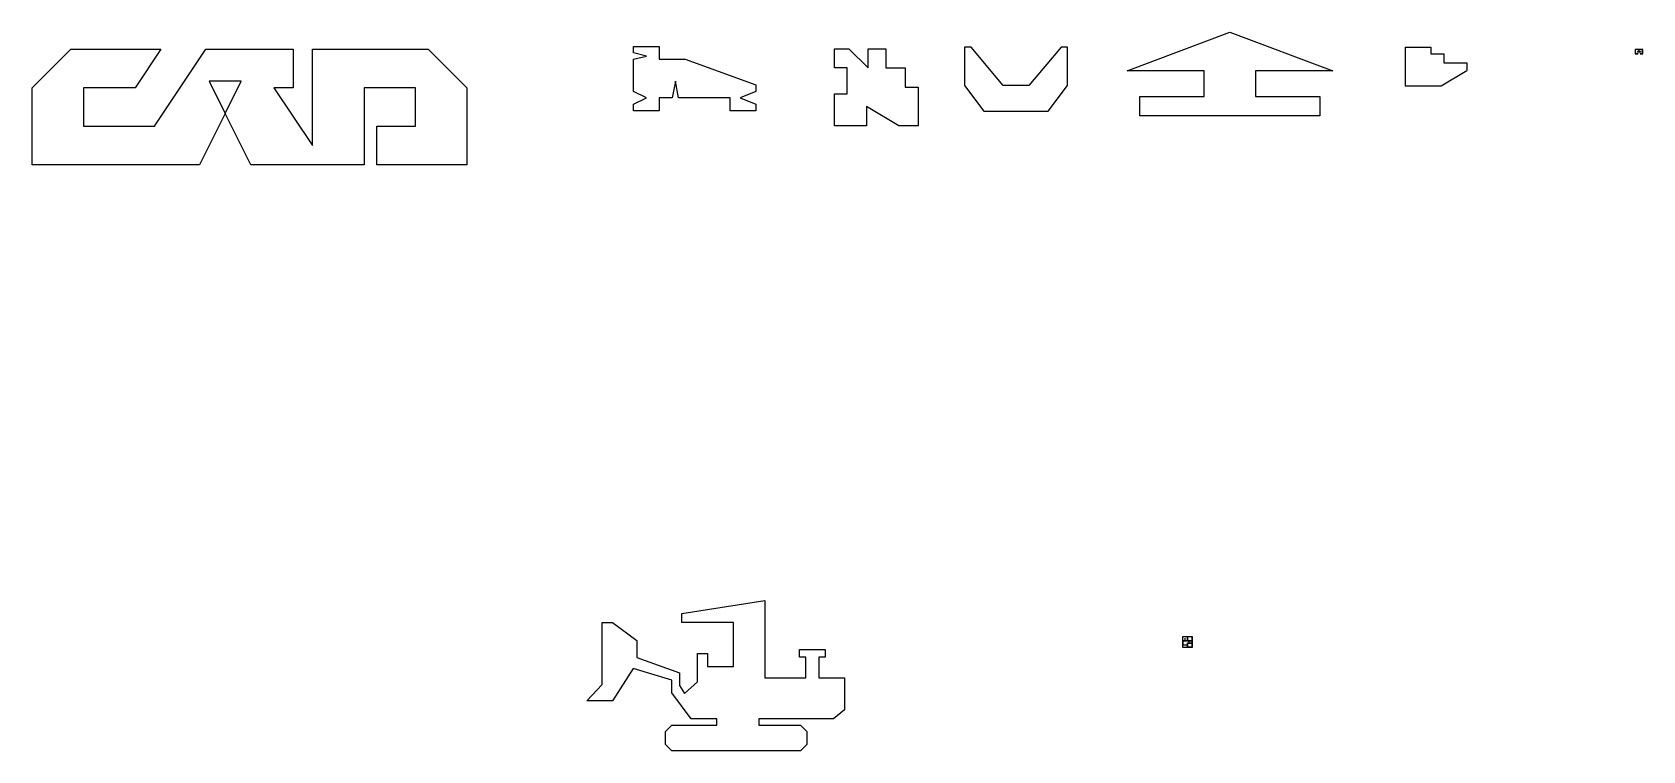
# Model space of a CAD drawing. Header units: millimetres. Extents: x 1552 to 4585, y 1502 to 2061.
# Drawn here: x 3332 to 4585, y 1502 to 2061 of the extents above; entities outside this region: 1.
import ezdxf

# ---------------------------------------------------------------- set-up
doc = ezdxf.new("R2010")
doc.units = ezdxf.units.MM

msp = doc.modelspace()

# ---------------------------------------------------------------- linework, layer by layer
for p, q in [((4183.7, 2031), (4263.7, 2061)), ((4263.7, 2061), (4343.7, 2031)), ((3332.4, 2017.9), (3362.4, 2047.9)), ((3362.4, 2047.9), (3432.4, 2047.9)), ((3432.4, 2047.9), (3412.4, 2017.9)), ((3427.4, 1987.9), (3467.4, 2047.9)), ((3467.4, 2047.9), (3535.4, 2047.9)), ((3535.4, 2047.9), (3535.4, 2017.9)), ((3550.4, 1972.9), (3550.4, 2047.9)), ((3550.4, 2047.9), (3640.4, 2047.9)), ((3640.4, 2047.9), (3670.4, 2017.9)), ((3800, 2050), (3820, 2050)), ((3800, 2045), (3800, 2050)), ((3810, 2042.5), (3800, 2045)), ((3800, 2040), (3810, 2042.5)), ((3820, 2050), (3820, 2040)), ((3956.2, 2048.2), (3967.5, 2048.2)), ((3956.2, 2033.2), (3956.2, 2048.2)), ((3967.5, 2048.2), (3982.5, 2033.2)), ((3982.5, 2033.2), (3982.5, 2048.2)), ((3982.5, 2048.2), (3996.2, 2048.2)), ((3996.2, 2048.2), (3996.2, 2033.2)), ((4062.4, 2049.5), (4057.4, 2049.5)), ((4057.4, 2049.5), (4057.4, 2019.5)), ((4087.4, 2019.5), (4062.4, 2049.5)), ((4132.4, 2049.5), (4107.4, 2019.5)), ((4137.4, 2049.5), (4132.4, 2049.5)), ((4137.4, 2019.5), (4137.4, 2049.5)), ((4399.9, 2049.3), (4419.9, 2049.3)), ((4399.9, 2049.3), (4399.9, 2019.3)), ((4419.9, 2049.3), (4419.9, 2044.3)), ((4419.9, 2044.3), (4429.9, 2044.3)), ((4429.9, 2044.3), (4429.9, 2037.3)), ((4584.7, 2047.7), (4578.8, 2047.7)), ((4578.8, 2047.7), (4578.8, 2044.3)), ((4578.8, 2044.3), (4580.8, 2044.3)), ((4578.9, 2047.6), (4578.9, 2044.4)), ((4581.7, 2047.6), (4578.9, 2047.6)), ((4578.9, 2044.4), (4580.7, 2044.4)), ((4578.9, 2044.4), (4580.7, 2044.4)), ((4578.9, 2044.4), (4580.7, 2044.4)), ((4580.7, 2046.1), (4580.7, 2045.8)), ((4581.7, 2046.1), (4580.7, 2046.1)), ((4580.8, 2045.8), (4580.7, 2045.8)), ((4580.7, 2044.5), (4580.7, 2044.4)), ((4580.7, 2044.5), (4580.8, 2044.5)), ((4580.8, 2045.9), (4582.7, 2045.9)), ((4580.8, 2045.9), (4580.8, 2045.8)), ((4581.7, 2045.9), (4580.8, 2045.9)), ((4580.8, 2044.5), (4580.8, 2044.4)), ((4580.8, 2044.4), (4580.8, 2044.3)), ((4581.7, 2047.6), (4581.7, 2046.1)), ((4584.6, 2047.6), (4581.8, 2047.6)), ((4581.8, 2046.1), (4581.8, 2047.6)), ((4582.8, 2046.1), (4581.8, 2046.1)), ((4582.7, 2045.9), (4581.8, 2045.9)), ((4582.7, 2045.9), (4582.7, 2045.8)), ((4582.8, 2045.8), (4582.7, 2045.8)), ((4582.7, 2044.5), (4582.8, 2044.5)), ((4582.7, 2044.5), (4582.7, 2044.4)), ((4582.7, 2044.4), (4582.7, 2044.3)), ((4582.7, 2044.3), (4584.7, 2044.3)), ((4582.8, 2046.1), (4582.8, 2045.8)), ((4582.8, 2044.5), (4582.8, 2044.4)), ((4582.8, 2044.4), (4584.6, 2044.4)), ((4582.8, 2044.4), (4584.6, 2044.4)), ((4584.6, 2044.4), (4584.6, 2047.6)), ((4584.7, 2044.3), (4584.7, 2047.7)), ((3800, 2015), (3800, 2040)), ((3820, 2040), (3840, 2040)), ((3840, 2040), (3895, 2020)), ((3966.2, 2033.2), (3956.2, 2033.2)), ((3966.2, 2013.2), (3966.2, 2033.2)), ((3996.2, 2033.2), (4011.2, 2033.2)), ((4011.2, 2033.2), (4011.2, 2018.2)), ((4243.7, 2031), (4183.7, 2031)), ((4243.7, 2011), (4243.7, 2031)), ((4343.7, 2031), (4283.7, 2031)), ((4283.7, 2031), (4283.7, 2011)), ((4427.9, 2019.3), (4447.9, 2031.3)), ((4429.9, 2037.3), (4447.9, 2037.3)), ((4447.9, 2037.3), (4447.9, 2031.3)), ((3332.4, 1957.9), (3332.4, 2017.9)), ((3412.4, 2017.9), (3372.4, 2017.9)), ((3372.4, 2017.9), (3372.4, 1987.9)), ((3494.9, 2022.9), (3469.9, 2022.9)), ((3469.9, 2022.9), (3482.4, 1997.9)), ((3482.4, 1997.9), (3494.9, 2022.9)), ((3535.4, 2017.9), (3520.4, 2017.9)), ((3520.4, 2017.9), (3550.4, 1972.9)), ((3630.4, 2017.9), (3590.4, 2017.9)), ((3590.4, 2017.9), (3590.4, 1957.9)), ((3630.4, 1987.9), (3630.4, 2017.9)), ((3670.4, 2017.9), (3670.4, 1957.9)), ((3832.5, 2023), (3830, 2010)), ((3835, 2010), (3832.5, 2023)), ((3895, 2020), (3895, 2015)), ((4011.2, 2018.2), (4021.2, 2018.2)), ((4021.2, 2018.2), (4021.2, 1988.2)), ((4057.4, 2019.5), (4072.4, 1999.5)), ((4107.4, 2019.5), (4087.4, 2019.5)), ((4122.4, 1999.5), (4137.4, 2019.5)), ((4137.4, 2019.5), (4137.4, 2019.5)), ((4399.9, 2019.3), (4427.9, 2019.3)), ((3810, 2010), (3800, 2015)), ((3800, 2005), (3810, 2010)), ((3800, 2000), (3800, 2005)), ((3830, 2010), (3820, 2010)), ((3820, 2010), (3820, 2000)), ((3875, 2010), (3835, 2010)), ((3875, 2000), (3875, 2010)), ((3895, 2015), (3883, 2010)), ((3883, 2010), (3895, 2005)), ((3895, 2005), (3895, 2000)), ((3956.2, 1988.2), (3956.2, 2013.2)), ((3956.2, 2013.2), (3966.2, 2013.2)), ((4193.7, 2011), (4243.7, 2011)), ((4193.7, 1996), (4193.7, 2011)), ((4283.7, 2011), (4333.7, 2011)), ((4333.7, 2011), (4333.7, 1996)), ((1552.2, 1992.3), (1552.2, 1981)), ((3482.4, 1997.9), (3462.4, 1957.9)), ((3502.4, 1957.9), (3482.4, 1997.9)), ((3820, 2000), (3800, 2000)), ((3895, 2000), (3875, 2000)), ((4006.2, 1988.2), (3981.2, 2003.2)), ((3981.2, 2003.2), (3981.2, 1988.2)), ((4072.4, 1999.5), (4122.4, 1999.5)), ((4333.7, 1996), (4193.7, 1996)), ((3372.4, 1987.9), (3427.4, 1987.9)), ((3600.4, 1957.9), (3600.4, 1987.9)), ((3600.4, 1987.9), (3630.4, 1987.9)), ((3981.2, 1988.2), (3956.2, 1988.2)), ((4021.2, 1988.2), (4006.2, 1988.2)), ((3462.4, 1957.9), (3332.4, 1957.9)), ((3590.4, 1957.9), (3502.4, 1957.9)), ((3670.4, 1957.9), (3600.4, 1957.9)), ((3837.6, 1608.8), (3902, 1619)), ((3902, 1619), (3902, 1559)), ((3837.6, 1601.8), (3837.6, 1608.8)), ((3775.6, 1553.8), (3775.6, 1601.8)), ((3775.6, 1601.8), (3783.6, 1601.8)), ((3783.6, 1601.8), (3802.6, 1587.8)), ((3877.6, 1601.8), (3837.6, 1601.8)), ((3877.6, 1567.8), (3877.6, 1601.8)), ((4234.5, 1590.8), (4226.9, 1590.8)), ((4226.9, 1590.8), (4226.9, 1582.7)), ((4227.1, 1590.7), (4226.9, 1590.7)), ((4227.1, 1590.8), (4227.1, 1590.7)), ((4228.6, 1590.7), (4228.6, 1590.8)), ((4228.6, 1590.7), (4228.6, 1590.6)), ((4228.7, 1590.6), (4228.6, 1590.6)), ((4228.7, 1590.7), (4228.7, 1590.6)), ((4230.7, 1590.7), (4228.7, 1590.7)), ((4234.4, 1590.7), (4228.7, 1590.7)), ((4230.7, 1587.7), (4230.7, 1590.7)), ((4234.4, 1590.7), (4230.9, 1590.7)), ((4230.9, 1587.7), (4230.9, 1590.7)), ((4234.4, 1587.7), (4234.4, 1590.7)), ((4234.5, 1582.7), (4234.5, 1590.8)), ((3802.6, 1587.8), (3802.6, 1574.8)), ((3929, 1575), (3929, 1581)), ((3929, 1581), (3949, 1581)), ((3949, 1581), (3949, 1575)), ((4227.1, 1587.7), (4226.9, 1587.7)), ((4227.1, 1584.2), (4226.9, 1584.2)), ((4227.1, 1582.9), (4226.9, 1582.9)), ((4226.9, 1582.9), (4227.1, 1582.9)), ((4226.9, 1582.7), (4234.5, 1582.7)), ((4228.6, 1587.7), (4227.1, 1587.7)), ((4227.1, 1587.5), (4227.1, 1584.4)), ((4227.1, 1587.5), (4227.1, 1584.4)), ((4229.9, 1587.5), (4227.1, 1587.5)), ((4230.7, 1584.4), (4227.1, 1584.4)), ((4230.7, 1584.2), (4227.1, 1584.2)), ((4227.1, 1582.9), (4227.1, 1582.7)), ((4228.7, 1589.8), (4228.6, 1589.8)), ((4228.6, 1589.8), (4228.6, 1587.7)), ((4228.7, 1589.8), (4228.7, 1587.7)), ((4229.9, 1587.7), (4228.7, 1587.7)), ((4229.9, 1587.7), (4229.9, 1587.5)), ((4230.7, 1587.7), (4230.6, 1587.7)), ((4230.6, 1587.7), (4230.6, 1587.5)), ((4231, 1587.5), (4230.6, 1587.5)), ((4230.7, 1586), (4231, 1586)), ((4230.7, 1584.4), (4230.7, 1586)), ((4230.7, 1582.9), (4230.7, 1584.2)), ((4230.7, 1582.9), (4230.7, 1582.7)), ((4231, 1587.7), (4230.9, 1587.7)), ((4230.9, 1582.9), (4230.9, 1585.9)), ((4230.9, 1585.9), (4231, 1585.9)), ((4230.9, 1582.9), (4234.4, 1582.9)), ((4231, 1587.7), (4231, 1587.5)), ((4231, 1585.9), (4231, 1586)), ((4234.4, 1587.7), (4231.7, 1587.7)), ((4231.7, 1587.5), (4231.7, 1587.7)), ((4231.8, 1587.5), (4231.7, 1587.5)), ((4231.7, 1586), (4231.7, 1585.9)), ((4231.7, 1586), (4231.8, 1586)), ((4231.7, 1585.9), (4234.4, 1585.9)), ((4231.8, 1586.7), (4231.8, 1587.5)), ((4231.9, 1586.7), (4231.8, 1586.7)), ((4231.8, 1586), (4231.8, 1586.1)), ((4231.9, 1586.1), (4231.8, 1586.1)), ((4234.4, 1587.5), (4231.9, 1587.5)), ((4231.9, 1586.7), (4231.9, 1587.5)), ((4231.9, 1586), (4231.9, 1586.1)), ((4231.9, 1586), (4234.4, 1586)), ((4234.4, 1586), (4234.4, 1587.5)), ((4234.4, 1582.9), (4234.4, 1585.9)), ((3799.6, 1566.1), (3783.6, 1541.1)), ((3829.8, 1557.1), (3799.6, 1566.1)), ((3802.6, 1574.8), (3835.6, 1562.8)), ((3849.6, 1555.8), (3849.6, 1577.8)), ((3849.6, 1577.8), (3857.6, 1577.8)), ((3857.6, 1577.8), (3857.6, 1567.8)), ((3857.6, 1567.8), (3877.6, 1567.8)), ((3934, 1575), (3929, 1575)), ((3934, 1559), (3934, 1575)), ((3949, 1575), (3944, 1575)), ((3944, 1575), (3944, 1559)), ((3763.6, 1541.1), (3775.6, 1553.8)), ((3829.8, 1547.1), (3829.8, 1557.1)), ((3835.6, 1562.8), (3835.6, 1552.8)), ((3839.6, 1546.8), (3849.6, 1555.8)), ((3902, 1559), (3934, 1559)), ((3944, 1559), (3964, 1559)), ((3964, 1559), (3964, 1534.1)), ((3783.6, 1541.1), (3763.6, 1541.1)), ((3844.8, 1527.1), (3829.8, 1547.1)), ((3835.6, 1552.8), (3839.6, 1546.8)), ((3964, 1534.1), (3955.5, 1527.1)), ((3824.8, 1517.1), (3829.8, 1522.1)), ((3824.8, 1507.1), (3824.8, 1517.1)), ((3829.8, 1522.1), (3864.8, 1522.1)), ((3864.8, 1527.1), (3844.8, 1527.1)), ((3864.8, 1522.1), (3864.8, 1527.1)), ((3955.5, 1527.1), (3897.5, 1527.1)), ((3897.5, 1527.1), (3897.5, 1522.1)), ((3897.5, 1522.1), (3929.8, 1522.1)), ((3929.8, 1522.1), (3934.8, 1517.1)), ((3934.8, 1517.1), (3934.8, 1507.1)), ((3829.8, 1502.1), (3824.8, 1507.1)), ((3934.8, 1507.1), (3929.8, 1502.1)), ((3929.8, 1502.1), (3829.8, 1502.1))]:
    msp.add_line(p, q)
for points in [[(4580, 2044.5), (4580.7, 2044.5), (4580.7, 2044.6), (4580, 2044.6)], [(4582.8, 2044.5), (4583.5, 2044.5), (4583.5, 2044.6), (4582.8, 2044.6)], [(4231, 1587.7), (4231, 1587.7), (4231, 1588.4), (4231, 1588.4)], [(4231, 1585.2), (4231, 1585.2), (4231, 1585.9), (4231, 1585.9)]]:
    msp.add_lwpolyline(points, close=True)
msp.add_arc((4582.7, 2044.9), 0.899, 87.5083, 92.4917)

doc.saveas('drawing.dxf')
